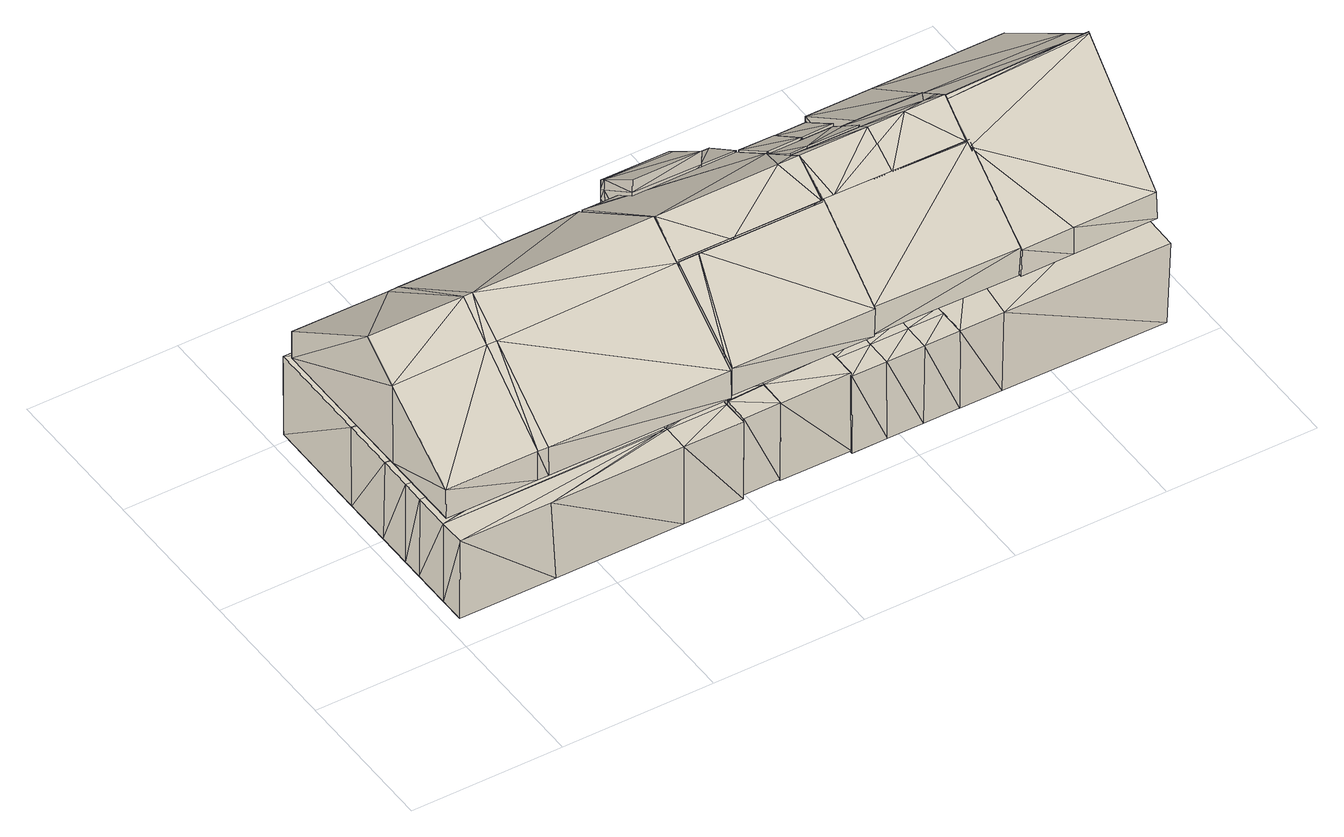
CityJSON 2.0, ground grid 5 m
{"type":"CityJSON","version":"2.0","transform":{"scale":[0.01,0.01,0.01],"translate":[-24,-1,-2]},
"CityObjects":{
"building1":{"type":"Building","children":["building1-1","building1-2","building1-3","building1-4","building1-5","building1-6","building1-7","building1-8","building1-9","building1-10","building1-11","building1-12","building1-13","building1-14","building1-15","building1-16","building1-17","building1-18","building1-19","building1-20","building1-21","building1-22"]},
"building1-1":{"type":"BuildingPart","parents":["building1"],"geometry":[{"type":"Solid","lod":"2","boundaries":[[[[0,1,2]],[[2,1,3]],[[2,4,0]],[[2,5,4]],[[1,6,3]],[[3,6,7]],[[7,6,4]],[[7,4,5]],[[6,1,4]],[[4,1,0]],[[3,7,5]],[[5,2,3]]]]}]},
"building1-2":{"type":"BuildingPart","parents":["building1"],"geometry":[{"type":"Solid","lod":"2","boundaries":[[[[8,9,10]],[[10,9,11]],[[9,8,12]],[[12,8,13]],[[14,15,16]],[[16,15,17]],[[17,12,16]],[[16,12,13]],[[15,14,18]],[[18,14,19]],[[20,21,18]],[[18,21,15]],[[22,16,8]],[[13,8,16]],[[23,9,17]],[[17,9,12]],[[11,24,25]],[[25,10,11]],[[26,27,25]],[[25,24,26]],[[23,21,24]],[[24,21,26]],[[22,25,7]],[[25,27,7]],[[7,21,20]],[[20,28,7]],[[28,20,18]],[[18,19,28]],[[10,22,8]],[[10,25,22]],[[9,23,11]],[[11,23,24]],[[28,19,7]],[[19,14,7]],[[21,7,26]],[[26,7,27]],[[21,23,15]],[[15,23,17]],[[22,7,14]],[[22,14,16]]]]}]},
"building1-3":{"type":"BuildingPart","parents":["building1"],"geometry":[{"type":"Solid","lod":"2","boundaries":[[[[29,30,31]],[[31,30,32]],[[33,34,35]],[[36,35,34]],[[31,37,38]],[[32,37,31]],[[39,40,31]],[[31,38,39]],[[38,41,42]],[[38,37,41]],[[39,38,43]],[[38,42,43]],[[44,45,42]],[[42,41,44]],[[46,47,48]],[[43,48,47]],[[45,49,48]],[[49,50,48]],[[46,48,50]],[[46,50,51]],[[43,45,48]],[[43,42,45]],[[44,52,45]],[[52,49,45]],[[53,54,49]],[[52,53,49]],[[49,55,50]],[[55,49,54]],[[56,57,55]],[[57,58,55]],[[50,55,58]],[[50,58,51]],[[56,55,54]],[[59,56,54]],[[46,60,61]],[[47,46,61]],[[62,60,63]],[[60,62,61]],[[46,51,60]],[[51,58,60]],[[63,60,58]],[[57,63,58]],[[64,65,53]],[[53,65,54]],[[40,66,31]],[[31,66,29]],[[66,35,29]],[[29,35,36]],[[43,47,67]],[[47,61,67]],[[39,35,66]],[[39,66,40]],[[37,32,68]],[[30,68,32]],[[33,69,70]],[[34,33,70]],[[36,68,29]],[[29,68,30]],[[35,43,67]],[[35,39,43]],[[69,33,67]],[[35,67,33]],[[70,71,36]],[[70,36,34]],[[41,37,72]],[[68,72,37]],[[69,67,61]],[[69,61,62]],[[71,72,36]],[[36,72,68]],[[70,73,74]],[[70,69,73]],[[74,65,71]],[[74,71,70]],[[44,41,64]],[[72,64,41]],[[63,57,73]],[[56,73,57]],[[65,64,71]],[[71,64,72]],[[56,74,73]],[[56,59,74]],[[74,59,65]],[[59,54,65]],[[44,64,53]],[[44,53,52]],[[63,73,69]],[[63,69,62]]]]}]},
"building1-4":{"type":"BuildingPart","parents":["building1"],"geometry":[{"type":"Solid","lod":"2","boundaries":[[[[75,76,77]],[[75,77,78]],[[79,80,77]],[[80,78,77]],[[81,82,76]],[[81,76,75]],[[78,80,81]],[[81,75,78]],[[82,79,77]],[[82,77,76]],[[79,82,81]],[[80,79,81]]]]}]},
"building1-5":{"type":"BuildingPart","parents":["building1"],"geometry":[{"type":"Solid","lod":"2","boundaries":[[[[83,84,85]],[[83,85,86]],[[87,88,89]],[[87,89,90]],[[87,90,91]],[[92,93,94]],[[95,96,97]],[[95,97,98]],[[99,100,101]],[[99,101,102]],[[99,102,103]],[[96,104,105]],[[96,105,97]],[[106,91,90]],[[106,90,107]],[[108,109,102]],[[108,102,101]],[[110,111,112]],[[110,112,113]],[[114,115,90]],[[114,90,89]],[[95,116,117]],[[95,117,118]],[[115,119,107]],[[115,107,90]],[[120,121,122]],[[123,124,91]],[[123,91,106]],[[116,125,126]],[[116,126,117]],[[127,119,128]],[[127,128,129]],[[94,130,126]],[[94,126,125]],[[96,95,118]],[[96,118,131]],[[104,96,131]],[[104,131,132]],[[116,95,98]],[[116,98,122]],[[116,122,121]],[[125,116,121]],[[92,133,134]],[[92,134,83]],[[93,135,130]],[[93,130,94]],[[88,87,136]],[[124,123,103]],[[124,103,102]],[[100,99,137]],[[109,108,113]],[[109,113,112]],[[111,110,131]],[[111,131,118]],[[93,92,83]],[[93,83,86]],[[115,114,138]],[[115,138,139]],[[119,115,139]],[[119,139,128]],[[119,127,140]],[[119,140,107]],[[133,92,94]],[[133,94,125]],[[133,125,121]],[[133,121,120]],[[135,93,86]],[[135,86,141]],[[142,117,126]],[[142,126,143]],[[144,106,107]],[[144,107,145]],[[146,147,144]],[[145,146,144]],[[148,149,150]],[[151,150,149]],[[152,153,154]],[[153,155,154]],[[148,156,157]],[[150,156,148]],[[158,159,160]],[[161,162,163]],[[161,164,162]],[[165,164,161]],[[166,85,159]],[[159,167,166]],[[155,168,169]],[[154,155,169]],[[170,171,172]],[[146,170,172]],[[172,147,146]],[[164,173,174]],[[162,164,174]],[[175,176,168]],[[176,169,168]],[[177,178,179]],[[179,178,180]],[[170,146,176]],[[146,169,176]],[[146,145,169]],[[154,169,145]],[[181,157,142]],[[142,157,156]],[[182,183,147]],[[147,183,144]],[[184,185,186]],[[181,143,187]],[[142,143,181]],[[188,152,145]],[[145,152,154]],[[148,189,149]],[[148,190,189]],[[157,190,148]],[[191,190,157]],[[143,192,158]],[[187,143,158]],[[160,85,84]],[[160,159,85]],[[191,157,181]],[[186,191,181]],[[181,184,186]],[[187,184,181]],[[158,160,187]],[[187,160,184]],[[185,184,160]],[[160,193,185]],[[192,159,158]],[[192,167,159]],[[193,160,84]],[[84,194,193]],[[172,171,195]],[[165,183,182]],[[182,164,165]],[[163,196,161]],[[173,180,174]],[[180,173,179]],[[150,178,177]],[[177,156,150]],[[139,168,155]],[[139,155,128]],[[153,129,128]],[[153,128,155]],[[138,175,168]],[[138,168,139]],[[86,85,166]],[[86,166,141]],[[84,83,134]],[[84,134,194]],[[185,120,186]],[[120,122,186]],[[114,176,175]],[[114,175,138]],[[127,152,140]],[[140,152,188]],[[99,161,196]],[[99,196,137]],[[97,190,98]],[[98,190,191]],[[113,108,174]],[[174,180,113]],[[151,149,104]],[[132,151,104]],[[140,188,145]],[[140,145,107]],[[131,150,151]],[[131,151,132]],[[189,190,97]],[[97,105,189]],[[87,147,172]],[[87,91,147]],[[100,163,101]],[[101,163,162]],[[109,173,164]],[[109,164,102]],[[180,178,110]],[[113,180,110]],[[111,177,179]],[[111,179,112]],[[130,192,143]],[[130,143,126]],[[122,191,186]],[[98,191,122]],[[88,171,170]],[[88,170,89]],[[117,142,156]],[[117,156,118]],[[183,123,106]],[[183,106,144]],[[185,193,133]],[[120,185,133]],[[124,182,147]],[[124,147,91]],[[104,149,105]],[[105,149,189]],[[136,87,172]],[[195,136,172]],[[135,167,192]],[[135,192,130]],[[171,88,136]],[[171,136,195]],[[123,183,165]],[[123,165,103]],[[182,124,102]],[[182,102,164]],[[161,99,103]],[[161,103,165]],[[196,163,100]],[[100,137,196]],[[174,108,162]],[[162,108,101]],[[173,109,112]],[[173,112,179]],[[110,178,131]],[[150,131,178]],[[177,111,118]],[[177,118,156]],[[176,114,89]],[[176,89,170]],[[153,152,127]],[[129,153,127]],[[133,193,134]],[[134,193,194]],[[167,135,141]],[[167,141,166]]]]}]},
"building1-6":{"type":"BuildingPart","parents":["building1"],"geometry":[{"type":"Solid","lod":"2","boundaries":[[[[197,198,199]],[[199,198,200]],[[201,198,202]],[[201,202,203]],[[201,203,204]],[[205,201,206]],[[206,201,204]],[[201,205,200]],[[200,205,199]],[[198,197,202]],[[202,197,207]],[[208,203,207]],[[202,207,203]],[[205,206,197]],[[206,208,197]],[[207,197,208]],[[208,204,203]],[[206,204,208]],[[201,200,198]],[[199,205,197]]]]}]},
"building1-7":{"type":"BuildingPart","parents":["building1"],"geometry":[{"type":"Solid","lod":"2","boundaries":[[[[209,210,211]],[[211,210,212]],[[212,213,211]],[[211,213,214]],[[215,210,216]],[[216,210,209]],[[216,209,214]],[[214,209,211]],[[215,213,210]],[[213,212,210]],[[215,216,214]],[[214,213,215]]]]}]},
"building1-8":{"type":"BuildingPart","parents":["building1"],"geometry":[{"type":"Solid","lod":"2","boundaries":[[[[217,218,219]],[[219,218,220]],[[221,222,223]],[[222,224,223]],[[224,222,219]],[[220,224,219]],[[221,223,217]],[[217,223,218]],[[218,223,220]],[[220,223,224]],[[221,217,222]],[[222,217,219]]]]}]},
"building1-9":{"type":"BuildingPart","parents":["building1"],"geometry":[{"type":"Solid","lod":"2","boundaries":[[[[225,226,227]],[[227,226,228]],[[227,229,225]],[[227,230,229]],[[231,229,232]],[[232,229,230]],[[228,232,230]],[[230,227,228]],[[231,226,229]],[[229,226,225]],[[226,231,228]],[[228,231,232]]]]}]},
"building1-10":{"type":"BuildingPart","parents":["building1"],"geometry":[{"type":"Solid","lod":"2","boundaries":[[[[233,234,235]],[[235,234,236]],[[237,238,239]],[[239,238,240]],[[241,242,243]],[[242,244,243]],[[239,241,237]],[[239,242,241]],[[238,243,240]],[[240,243,244]],[[244,242,239]],[[240,244,239]],[[238,237,236]],[[236,237,235]],[[241,243,234]],[[233,241,234]],[[237,241,233]],[[235,237,233]],[[243,238,234]],[[234,238,236]]]]}]},
"building1-11":{"type":"BuildingPart","parents":["building1"],"geometry":[{"type":"Solid","lod":"2","boundaries":[[[[245,246,247]],[[247,246,248]],[[248,246,249]],[[248,250,247]],[[247,250,251]],[[252,253,254]],[[254,253,255]],[[256,250,257]],[[257,250,253]],[[250,248,253]],[[253,248,255]],[[250,256,251]],[[251,256,258]],[[248,249,255]],[[255,249,259]],[[260,246,261]],[[261,246,262]],[[246,245,262]],[[263,264,256]],[[264,258,256]],[[246,265,249]],[[249,265,266]],[[247,267,245]],[[247,268,267]],[[255,269,254]],[[269,255,270]],[[252,271,253]],[[253,271,272]],[[267,268,265]],[[268,273,265]],[[273,266,265]],[[268,274,273]],[[275,274,268]],[[269,272,271]],[[272,269,270]],[[263,276,274]],[[276,272,274]],[[274,272,273]],[[270,273,272]],[[263,274,275]],[[275,264,263]],[[266,273,270]],[[277,266,270]],[[278,279,265]],[[279,280,265]],[[267,265,280]],[[270,255,277]],[[277,255,259]],[[262,279,261]],[[262,280,279]],[[265,260,278]],[[246,260,265]],[[275,268,251]],[[247,251,268]],[[271,252,269]],[[269,252,254]],[[275,251,258]],[[275,258,264]],[[253,272,257]],[[257,272,276]],[[263,256,257]],[[263,257,276]],[[249,266,259]],[[259,266,277]],[[280,245,267]],[[262,245,280]],[[278,260,261]],[[261,279,278]]]]}]},
"building1-12":{"type":"BuildingPart","parents":["building1"],"geometry":[{"type":"Solid","lod":"2","boundaries":[[[[281,282,283]],[[283,282,284]],[[282,285,286]],[[281,285,282]],[[287,288,283]],[[284,287,283]],[[283,285,281]],[[283,288,285]],[[282,286,284]],[[284,286,287]],[[285,288,286]],[[288,287,286]]]]}]},
"building1-13":{"type":"BuildingPart","parents":["building1"],"geometry":[{"type":"Solid","lod":"2","boundaries":[[[[289,290,291]],[[291,290,292]],[[293,294,295]],[[294,293,296]],[[297,298,299]],[[299,298,295]],[[295,298,300]],[[300,289,301]],[[301,289,291]],[[302,290,303]],[[303,290,304]],[[290,289,304]],[[304,289,305]],[[290,302,292]],[[292,302,306]],[[289,300,305]],[[305,300,298]],[[307,305,297]],[[297,305,298]],[[307,308,309]],[[308,310,309]],[[311,309,310]],[[311,310,312]],[[299,307,297]],[[299,308,307]],[[296,313,294]],[[313,296,314]],[[312,310,315]],[[313,315,310]],[[294,313,310]],[[308,294,310]],[[295,294,308]],[[295,308,299]],[[316,315,313]],[[314,316,313]],[[296,292,314]],[[296,291,292]],[[301,293,300]],[[300,293,295]],[[315,316,302]],[[316,306,302]],[[309,304,307]],[[307,304,305]],[[293,291,296]],[[291,293,301]],[[306,314,292]],[[316,314,306]],[[304,309,303]],[[303,309,311]],[[315,302,303]],[[315,303,311]],[[315,311,312]]]]}]},
"building1-14":{"type":"BuildingPart","parents":["building1"],"geometry":[{"type":"Solid","lod":"2","boundaries":[[[[317,318,319]],[[317,319,320]],[[321,322,323]],[[324,317,320]],[[324,320,325]],[[324,325,322]],[[324,322,321]],[[317,324,326]],[[327,319,318]],[[328,319,327]],[[329,328,327]],[[330,329,327]],[[331,322,325]],[[331,325,332]],[[331,329,333]],[[331,333,334]],[[330,321,323]],[[330,323,334]],[[330,334,333]],[[329,330,333]],[[322,331,334]],[[322,334,323]],[[329,331,332]],[[329,332,328]],[[318,317,326]],[[318,326,335]],[[324,327,335]],[[324,335,326]],[[320,319,325]],[[332,325,319]],[[328,332,319]],[[318,335,327]],[[327,324,321]],[[327,321,330]]]]}]},
"building1-15":{"type":"BuildingPart","parents":["building1"],"geometry":[{"type":"Solid","lod":"2","boundaries":[[[[336,337,338]],[[338,337,339]],[[337,336,340]],[[340,336,341]],[[342,343,344]],[[345,344,343]],[[346,339,337]],[[344,345,340]],[[340,345,337]],[[337,345,346]],[[347,346,343]],[[343,346,345]],[[342,344,341]],[[341,344,340]],[[347,343,336]],[[342,336,343]],[[341,336,342]],[[346,347,339]],[[339,347,338]],[[338,347,336]]]]}]},
"building1-16":{"type":"BuildingPart","parents":["building1"],"geometry":[{"type":"Solid","lod":"2","boundaries":[[[[348,349,350]],[[350,349,351]],[[350,352,348]],[[350,353,352]],[[349,354,351]],[[351,354,355]],[[355,353,351]],[[351,353,350]],[[349,352,354]],[[348,352,349]],[[354,352,355]],[[355,352,353]]]]}]},
"building1-17":{"type":"BuildingPart","parents":["building1"],"geometry":[{"type":"Solid","lod":"2","boundaries":[[[[356,357,358]],[[358,357,359]],[[359,357,360]],[[357,356,361]],[[362,363,364]],[[365,362,364]],[[366,367,365]],[[365,367,362]],[[367,366,359]],[[359,366,358]],[[358,366,356]],[[368,367,360]],[[360,367,359]],[[368,357,361]],[[368,361,364]],[[368,364,363]],[[366,365,356]],[[365,364,356]],[[361,356,364]],[[367,368,362]],[[362,368,363]],[[368,360,357]]]]}]},
"building1-18":{"type":"BuildingPart","parents":["building1"],"geometry":[{"type":"Solid","lod":"2","boundaries":[[[[369,370,371]],[[371,370,372]],[[371,373,369]],[[371,374,373]],[[375,373,376]],[[376,373,374]],[[376,374,372]],[[372,374,371]],[[370,373,375]],[[369,373,370]],[[370,375,372]],[[372,375,376]]]]}]},
"building1-19":{"type":"BuildingPart","parents":["building1"],"geometry":[{"type":"Solid","lod":"2","boundaries":[[[[377,378,379]],[[379,378,380]],[[379,381,377]],[[379,382,381]],[[381,382,383]],[[382,384,383]],[[380,384,379]],[[379,384,382]],[[377,383,378]],[[377,381,383]],[[378,383,380]],[[380,383,384]]]]}]},
"building1-20":{"type":"BuildingPart","parents":["building1"],"geometry":[{"type":"Solid","lod":"2","boundaries":[[[[385,386,387]],[[385,387,388]],[[389,390,386]],[[389,386,385]],[[390,389,391]],[[390,391,392]],[[393,394,395]],[[396,397,398]],[[396,398,393]],[[399,400,401]],[[399,401,402]],[[399,402,398]],[[403,404,402]],[[403,402,401]],[[405,406,407]],[[408,409,410]],[[409,387,410]],[[409,388,387]],[[411,397,396]],[[411,396,392]],[[411,392,391]],[[398,402,404]],[[398,404,393]],[[400,412,401]],[[401,412,403]],[[397,411,407]],[[397,407,398]],[[390,395,386]],[[394,403,412]],[[404,403,394]],[[394,393,404]],[[405,389,385]],[[406,399,398]],[[406,398,407]],[[394,386,395]],[[394,387,386]],[[410,387,394]],[[400,399,408]],[[406,405,385]],[[406,385,388]],[[406,388,409]],[[410,412,400]],[[408,410,400]],[[393,395,390]],[[390,396,393]],[[396,390,392]],[[410,394,412]],[[389,405,407]],[[389,407,411]],[[389,411,391]],[[399,406,409]],[[399,409,408]]]]}]},
"building1-21":{"type":"BuildingPart","parents":["building1"],"geometry":[{"type":"Solid","lod":"2","boundaries":[[[[413,414,415]],[[415,414,416]],[[416,414,417]],[[418,419,417]],[[417,419,416]],[[419,418,420]],[[420,418,421]],[[414,413,422]],[[414,423,417]],[[417,423,418]],[[418,423,424]],[[418,424,421]],[[423,414,425]],[[425,414,422]],[[425,413,426]],[[413,425,422]],[[427,419,428]],[[415,419,427]],[[416,419,415]],[[426,427,423]],[[427,428,423]],[[428,424,423]],[[428,419,420]],[[424,428,420]],[[421,424,420]],[[415,426,413]],[[415,427,426]],[[426,423,425]]]]}]},
"building1-22":{"type":"BuildingPart","parents":["building1"],"geometry":[{"type":"Solid","lod":"2","boundaries":[[[[429,430,431]],[[429,431,432]],[[433,434,435]],[[433,435,436]],[[437,438,439]],[[440,437,439]],[[441,442,430]],[[441,430,429]],[[436,435,432]],[[436,432,431]],[[433,443,444]],[[434,433,444]],[[441,429,432]],[[441,432,435]],[[442,431,430]],[[436,431,442]],[[444,441,435]],[[444,435,434]],[[442,443,436]],[[433,436,443]],[[443,445,439]],[[439,444,443]],[[444,439,446]],[[437,447,438]],[[446,448,441]],[[446,441,444]],[[447,440,445]],[[447,437,440]],[[439,438,446]],[[446,438,448]],[[439,445,440]],[[447,448,438]],[[447,441,448]],[[441,447,442]],[[445,442,447]],[[443,442,445]]]]}]}
},
"vertices":[
[973,102,35],[1104,102,36],[982,99,324],[1105,99,325],[976,186,33],[984,186,323],[1105,191,34],[1106,190,324],
[1106,316,324],[1105,322,33],[984,315,324],[982,321,34],[1338,324,31],[1338,318,325],[1338,198,324],[1339,198,31],[1338,301,325],[1338,300,31],[1340,102,31],[1339,99,324],[1104,101,33],[1105,190,33],[1106,251,324],[1105,250,33],[982,224,34],[984,225,324],[982,186,34],[984,186,324],[1105,98,324],
[1334,1016,468],[1334,1039,451],[1107,1020,468],[1107,1039,453],[1452,877,519],[1452,1016,424],[1337,877,522],[1334,1016,426],[1107,1040,416],[1107,1020,430],[1108,876,528],[1108,875,574],[1107,1040,381],[1107,1019,377],[1107,879,355],[1107,1042,196],[1107,1019,196],[1106,673,196],[1107,678,324],[1106,881,196],[1106,1019,32],[1106,883,32],[1106,668,32],[1106,1044,31],[1333,1044,31],[1334,1016,31],[1337,883,32],[1451,884,32],[1451,668,32],[1341,668,32],[1451,1015,31],[1341,673,196],[1341,678,323],[1452,678,323],[1451,673,196],[1333,1041,196],[1334,1016,196],[1338,876,572],[1337,879,355],[1334,1040,411],[1452,879,354],[1452,1016,376],[1334,1016,376],[1334,1040,380],[1452,881,196],[1452,1015,196],
[982,493,325],[983,316,325],[1461,317,325],[1461,493,324],[1466,321,32],[1466,500,34],[982,501,35],[983,320,34],
[341,93,320],[358,95,30],[781,95,29],[780,93,319],[1385,313,317],[1335,303,317],[1335,245,317],[1454,233,317],[1455,314,317],[753,180,319],[780,180,319],[780,186,319],[780,487,319],[780,662,319],[39,659,321],[39,485,321],[1586,564,317],[1477,666,317],[1460,666,317],[1458,488,317],[1584,488,317],[780,1012,319],[39,1014,321],[1581,315,317],[1579,221,317],[1444,666,317],[1356,488,317],[1104,664,318],[1080,487,318],[1335,488,317],[1334,666,317],[1335,180,318],[1453,180,317],[780,309,319],[976,310,318],[973,487,318],[1578,180,317],[39,302,321],[708,308,319],[39,375,321],[1582,355,317],[1455,328,317],[780,301,319],[976,281,319],[1696,180,317],[1577,92,317],[1695,92,317],[977,227,319],[972,664,318],[967,1012,318],[39,180,321],[39,93,321],[977,180,319],[1335,313,317],[1588,667,317],[1335,92,318],[1452,92,317],[1696,209,317],[978,93,319],[975,314,29],[976,282,29],[1577,319,29],[1575,222,29],[1457,233,29],[1458,318,29],[780,660,30],[780,1009,30],[971,661,30],[967,1009,30],[1695,180,28],[1694,94,28],[1574,180,29],[1573,94,28],[973,494,29],[780,493,30],[781,184,29],[781,180,29],[759,180,29],[1582,564,29],[1463,664,29],[1475,664,29],[1461,495,29],[1580,495,29],[978,95,29],[977,180,29],[1455,94,29],[1456,180,29],[1337,245,29],[1337,302,29],[1412,318,29],[1362,495,29],[1444,664,29],[1338,94,29],[1337,180,29],[1076,494,29],[1098,662,29],[1337,495,29],[1337,663,29],[781,312,29],[1458,328,29],[1578,353,29],[675,312,30],[39,306,30],[39,375,30],[781,301,29],[1695,210,28],[39,1011,31],[39,656,30],[39,492,30],[977,226,29],[39,180,30],[39,95,30],[1337,317,29],[1584,664,29],
[1639,673,318],[1627,671,32],[1701,673,318],[1699,672,32],[1699,687,32],[1469,669,32],[1477,887,33],[1700,887,32],[1701,686,318],[1702,886,318],[1467,670,318],[1475,886,318],
[1700,217,29],[1699,325,29],[1700,218,321],[1698,322,320],[1584,322,319],[1584,219,320],[1578,325,32],[1577,218,31],
[1701,887,31],[1697,988,31],[1702,886,323],[1697,1028,325],[1473,887,33],[1474,886,320],[1466,989,32],[1465,1027,322],
[1940,886,32],[2176,888,29],[1941,885,323],[2181,887,322],[1938,995,32],[1939,1024,324],[2175,995,29],[2181,1025,323],
[2176,887,29],[2292,887,28],[2182,886,322],[2294,886,319],[2181,948,323],[2295,920,320],[2181,1013,323],[2297,1016,320],[2175,941,29],[2175,1012,29],[2293,912,28],[2296,1016,28],
[2395,779,316],[2301,881,317],[2395,670,315],[1906,667,320],[1930,881,321],[1867,325,318],[2394,337,313],[1584,318,320],[1695,321,319],[1587,665,322],[1696,666,321],[1840,91,317],[1694,91,318],[2393,93,311],[1696,881,323],[2276,908,318],[2395,905,317],[2395,881,316],[1838,97,22],[2384,99,15],[2283,881,23],[1927,881,27],[2385,770,20],[2385,669,20],[1583,665,30],[1696,666,29],[1580,319,27],[1695,322,26],[1903,667,26],[1864,326,24],[2384,338,17],[1695,97,24],[1697,881,30],[2254,912,23],[2386,908,22],[2386,881,21],
[2293,915,27],[2392,912,28],[2294,914,318],[2397,911,319],[2297,1016,28],[2392,1016,28],[2398,1016,321],[2298,1016,320],
[339,435,361],[375,435,361],[336,156,361],[372,156,361],[33,159,466],[342,430,657],[28,428,655],[338,158,465],[30,955,463],[31,956,362],[27,555,745],[33,433,361],[34,157,361],[977,440,360],[979,951,361],[380,955,361],[347,955,361],[977,155,360],[348,953,463],[345,555,744],[380,953,463],[375,555,744],[978,949,463],[974,554,742],[375,430,657],[372,158,464],[974,435,659],[976,156,462],
[1023,948,464],[1023,951,360],[989,951,360],[988,949,464],[1455,589,716],[1384,553,743],[1455,553,742],[1453,722,623],[977,552,743],[1450,948,464],[1452,728,360],[979,438,360],[1171,438,360],[1454,586,360],[1159,434,659],[975,435,659],[1456,438,360],[1457,434,657],[1449,949,359],
[1048,438,662],[1052,443,366],[981,439,662],[978,443,366],[1457,441,364],[1463,437,660],[1455,158,465],[983,159,467],[1452,157,364],[982,158,366],[982,189,366],[983,195,492],
[1456,724,366],[1569,724,364],[1460,725,626],[1570,725,625],[1454,866,365],[1456,869,525],[1572,866,364],[1573,869,524],
[1512,598,716],[1455,594,417],[1680,595,718],[1675,589,365],[1455,593,365],[1456,599,715],[1672,723,365],[1457,724,365],[1458,725,617],[1676,724,617],[1678,671,658],[1673,688,365],[1455,597,365],
[1571,724,365],[1671,723,364],[1573,725,625],[1677,725,626],[1571,868,364],[1572,869,523],[1671,866,364],[1675,867,525],
[1937,157,463],[1930,157,363],[1943,435,657],[1923,430,362],[1455,162,468],[1463,439,662],[1452,162,366],[1457,434,365],
[1688,435,658],[1684,430,360],[1932,428,360],[1932,432,657],[1497,437,659],[1479,432,360],[1461,437,659],[1463,432,360],[1674,583,360],[1861,576,360],[1679,507,360],[1455,591,360],[1452,598,710],[1678,590,715],[1886,583,720],[1937,602,706],[1938,672,657],[1671,677,654],[1938,675,360],[1667,680,360],[1684,507,710],[1801,551,742],[1681,551,742],[1936,581,721],[1936,550,742],[1936,573,360],[1455,552,742],[1936,605,360],
[2110,153,361],[1929,425,360],[2387,154,360],[2422,554,357],[1927,547,359],[1935,551,734],[2417,558,740],[2417,558,742],[1935,551,740],[1935,152,362],[1936,418,646],[1935,539,732],[1938,152,459],[2110,154,459],[2385,155,458],[2417,554,739],
[1933,553,739],[1932,552,359],[2420,554,357],[2419,555,736],[2387,950,357],[2387,951,457],[2410,661,662],[2411,664,357],[1718,680,360],[1718,679,452],[1729,952,441],[1729,952,361],[1938,672,655],[1937,675,359],[1949,952,360],[1950,952,458],[1810,952,360],[1729,952,458],[1810,678,360],[1720,677,653]
]}
